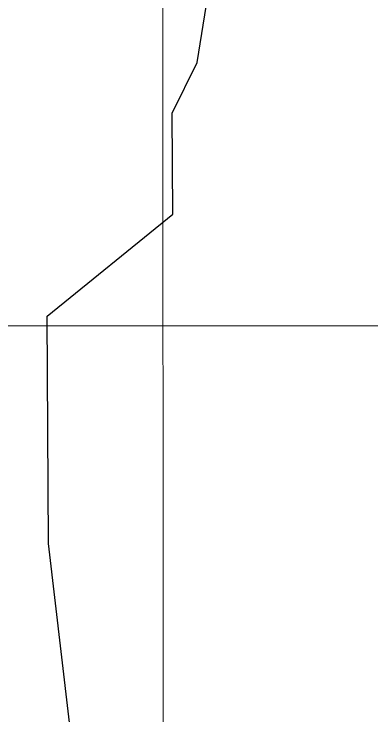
# Model space of a CAD drawing. Header units: inches. Extents: x 3268 to 7018, y 976 to 6708.
# Drawn here: x 6072.7 to 6101.8, y 2888.8 to 2945.9 of the extents above; entities that cross this region are included whole.
import ezdxf

# ---------------------------------------------------------------- set-up
doc = ezdxf.new("R2010")
doc.units = ezdxf.units.IN
doc.header["$MEASUREMENT"] = 0
for name, color, linetype, lineweight in [('0-landscaping', 1, 'Continuous', 25), ('L-PVMT-CONC-HATC', 252, 'Continuous', 15), ('site_dwg', 8, 'Continuous', 9)]:
    doc.layers.add(name, color=color, linetype=linetype, lineweight=lineweight)

# ---------------------------------------------------------------- blocks, each defined once
blk = doc.blocks.new('site_dwg_dec1-V204-Overall Retail Plan Opt 2')
at = {"layer": '0-landscaping', "color": 213, "flags": 128}
blk.add_lwpolyline([(-107.539738906457, 56.13394474226742), (-101.9856886986969, 60.38071088975857), (-97.74311246706985, 54.82906379929636), (-95.68411449388167, 53.02049293666436), (-89.75630951111326, 51.46381599998789), (-86.13667698831726, 55.58464763820893), (-82.5170444638354, 59.70547927386587), (-82.11050309693802, 68.47359954603097), (-82.48428623070195, 74.27706753642495), (-85.94652405246653, 82.7934399386097), (-78.83185320274445, 92.96953555579101), (-70.68766946013112, 102.2414187691852), (-61.92057036118808, 101.840848160808), (-58.30093783769973, 105.961679799128), (-55.46164372381735, 107.1177861229539), (-49.00267481756656, 112.3947722131256)], dxfattribs=at)
blk = doc.blocks.new('site_dwg-12440225-Overall Retail Plan Opt 2')
at = {"layer": 'L-PVMT-CONC-HATC', "color": 53}
blk.add_line((24340920.15243731, 9815524.141191633), (24340840.33966528, 9815529.451906836), dxfattribs=at)
at = {"layer": 'L-PVMT-CONC-HATC', "color": 53, "flags": 128}
blk.add_lwpolyline([(24340761.14013512, 9813857.37360203), (24340780.70351875, 9814151.384449093), (24340979.00650612, 9817131.606608108)], dxfattribs=at)
at = {"xscale": 1.5, "yscale": 1.5, "zscale": 1.5, "rotation": 37.81158375857705}
blk.add_blockref('site_dwg_dec1-V204-Overall Retail Plan Opt 2', (24341040.69063398, 9815472.577520315), dxfattribs=at)

msp = doc.modelspace()

# ---------------------------------------------------------------- block references
at = {"layer": 'site_dwg', "color": 53, "lineweight": 15, "rotation": 3.810000000000009}
msp.add_blockref('site_dwg-12440225-Overall Retail Plan Opt 2', (-23628768.691637, -11408316.78144797), dxfattribs=at)

doc.saveas('drawing.dxf')
